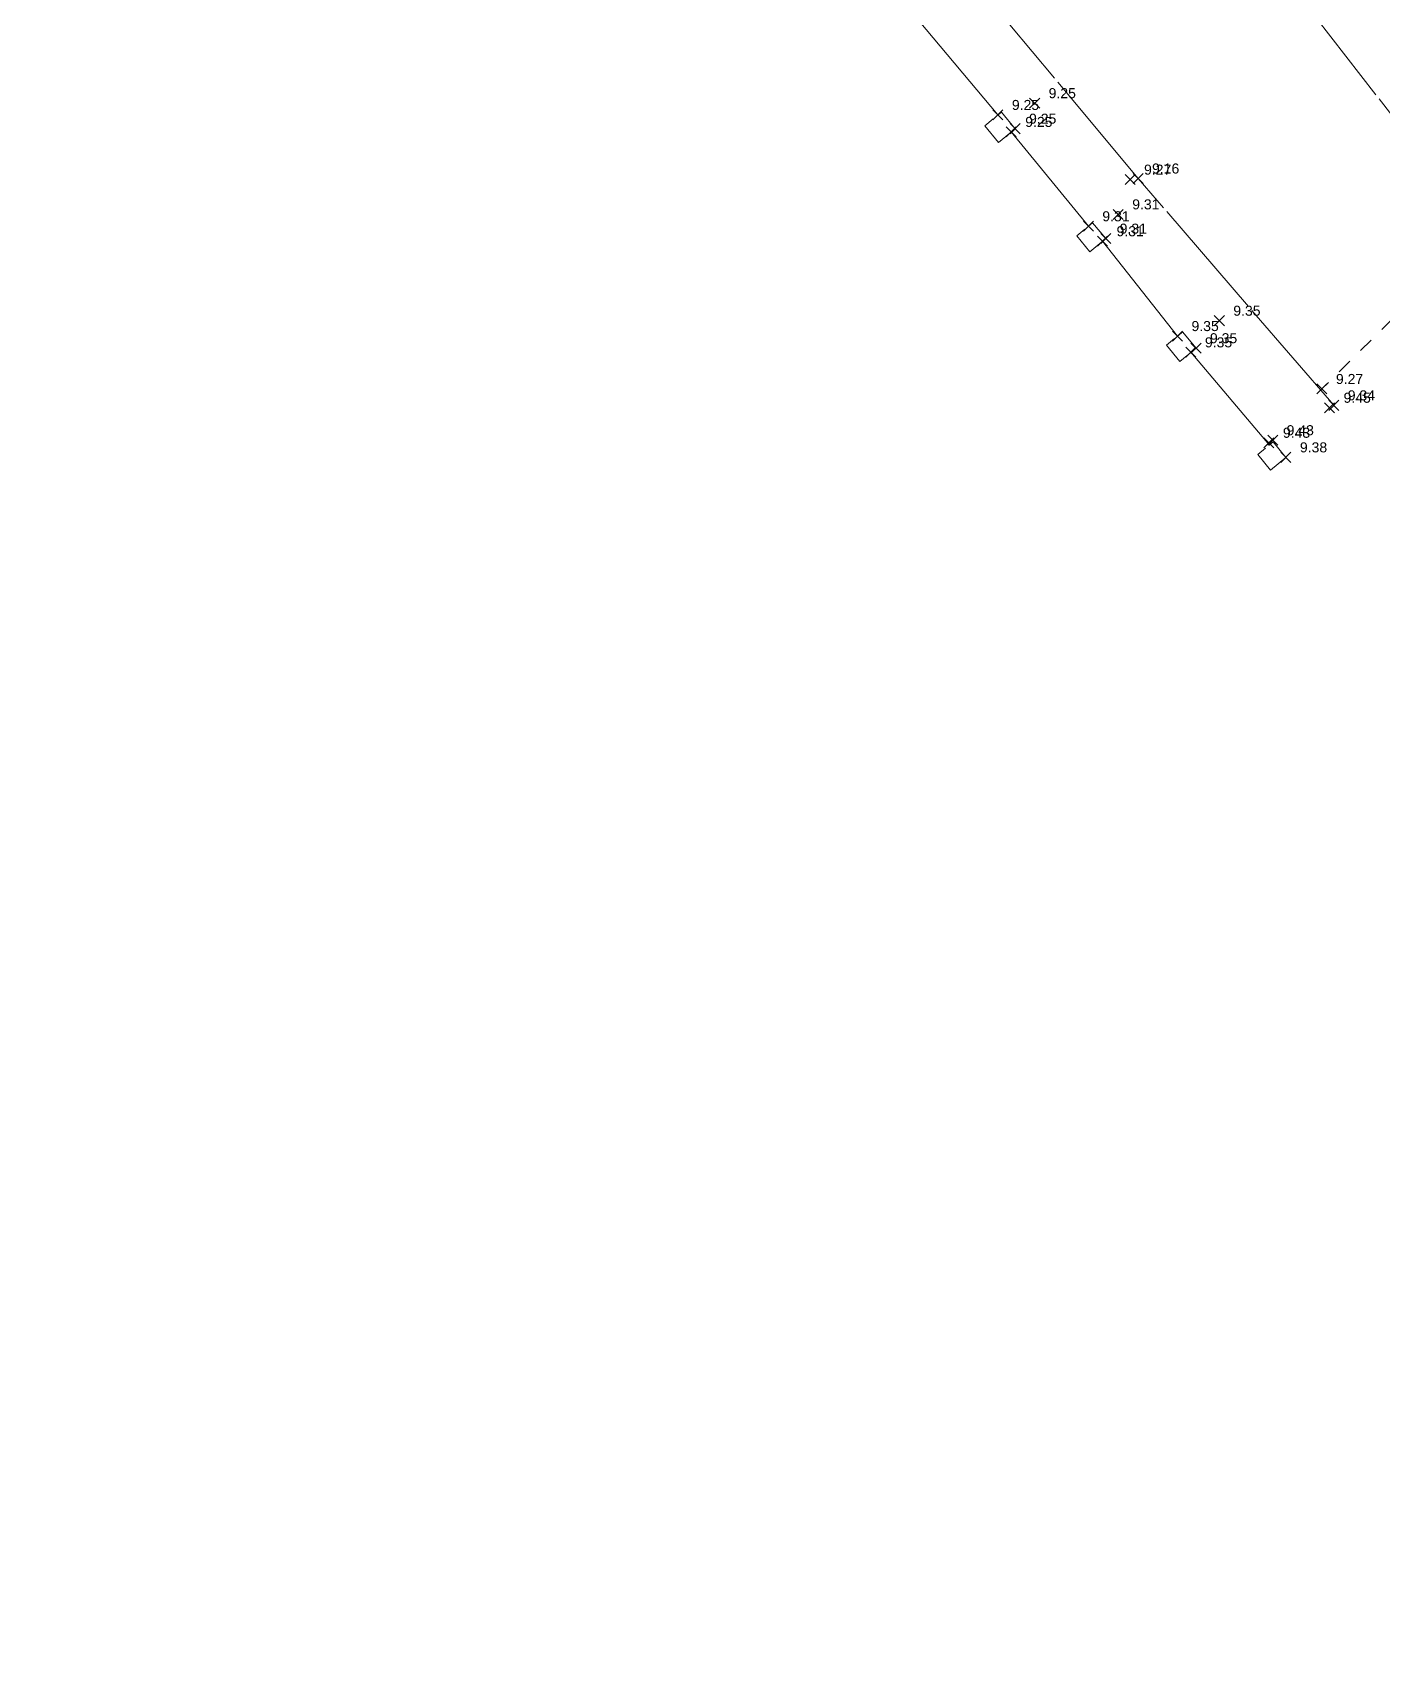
# Model space of a CAD drawing. Header units: metres. Extents: x 1232176 to 1232774, y 7198915 to 7199601.
# Drawn here: x 1232602.83 to 1232629.72, y 7199453.45 to 7199486.19 of the extents above; entities that cross this region are included whole.
import ezdxf

# ---------------------------------------------------------------- set-up
doc = ezdxf.new("R2010")
doc.units = ezdxf.units.M
doc.header["$PDMODE"] = 3
doc.header["$PDSIZE"] = 0.1
for name, pattern in [('LL_0822', [2.5, 2.5, 0]), ('LL_0829', [0.6, 0.3, -0.3]), ('SL_1146', [2.5, 2.5, 0]), ('Socle_Continu', [2.5, 2.5, 0]), ('YL_2901', [2.5, 2.5, 0])]:
    doc.linetypes.add(name, pattern=pattern)
doc.layers.add('BATIM_SCS', color=7, linetype='Socle_Continu', lineweight=13, true_color=0xdf7fff)
doc.layers.add('SIGTS_PSS', color=7, linetype='Socle_Continu', lineweight=13, true_color=0x9966cc)
for name, color, linetype, lineweight in [('CLOTU_SCS', 212, 'Socle_Continu', 13), ('SIGTA_SCI', 7, 'Socle_Continu', 13), ('SIGTO_SCI', 255, 'Socle_Continu', 13), ('VOIRI_SCS', 7, 'Socle_Continu', 13)]:
    doc.layers.add(name, color=color, linetype=linetype, lineweight=lineweight)
doc.styles.get("Standard").update_dxf_attribs({"font": 'arial.ttf'})

# ---------------------------------------------------------------- blocks, each defined once
blk = doc.blocks.new('YP_1521')
at = {"layer": 'SIGTO_SCI', "color": 7, "linetype": 'Socle_Continu'}
blk.add_point((0, 0), dxfattribs=at)
at = {"layer": 'SIGTA_SCI', "linetype": 'Socle_Continu'}
blk.add_attdef('ALT', (0.278, 0.099), '', height=0.2, dxfattribs=at)
at = {"layer": 'SIGTA_SCI', "linetype": 'Socle_Continu', "flags": 9}
blk.add_attdef('CALQUE_ALT', (1.69, -1.18), '', height=0.2, dxfattribs=at)
at = {"layer": 'SIGTO_SCI', "linetype": 'Socle_Continu', "flags": 9}
for tag, p in [('ID', (1.69, 0.105)), ('NATURE', (1.69, -0.216)), ('FAMILLE', (1.69, -0.538)), ('CALQUE', (1.69, -0.859)), ('PCRS', (1.69, -1.823))]:
    blk.add_attdef(tag, p, '', height=0.2, dxfattribs=at)
blk = doc.blocks.new('RP_1126')
at = {"layer": 'BATIM_SCS', "linetype": 'Socle_Continu', "flags": 128}
blk.add_lwpolyline([(0, 0), (0, 1), (1, 1), (1, 0)], close=True, dxfattribs=at)
at = {"layer": 'BATIM_SCS', "linetype": 'Socle_Continu', "flags": 9}
for tag, p in [('NATURE', (1.409, 0.67)), ('ID', (1.409, 0.991)), ('CALQUE', (1.409, 0.028)), ('FAMILLE', (1.409, 0.349)), ('PCRS', (1.409, -0.294))]:
    blk.add_attdef(tag, p, '', height=0.2, dxfattribs=at)

msp = doc.modelspace()

# ---------------------------------------------------------------- linework, layer by layer
at = {"layer": 'CLOTU_SCS', "linetype": 'SL_1146'}
for points in [[(1232620.496, 7199486.427, 9.19), (1232622.064, 7199484.556, 9.25)], [(1232622.33, 7199484.217, 9.25), (1232623.867, 7199482.336, 9.31)], [(1232625.645, 7199480.147, 9.35), (1232624.151, 7199482.038, 9.31)], [(1232625.912, 7199479.823, 9.35), (1232627.475, 7199477.974, 9.35)]]:
    msp.add_polyline3d(points, dxfattribs=at)
at = {"layer": 'SIGTS_PSS', "linetype": 'YL_2901'}
msp.add_polyline3d([(1232588.035, 7199526.334, 7.98), (1232604.168, 7199517.749, 8.37), (1232654.031, 7199453.452, 9.16)], dxfattribs=at)
at = {"layer": 'VOIRI_SCS', "linetype": 'LL_0822'}
msp.add_polyline3d([(1232628.76, 7199478.766, 9.34), (1232624.858, 7199483.289, 9.16), (1232620.677, 7199488.303, 9.03)], dxfattribs=at)
at = {"layer": 'VOIRI_SCS', "linetype": 'LL_0829'}
msp.add_polyline3d([(1232632.29, 7199478, 9.33), (1232630.358, 7199480.913, 9.28), (1232628.524, 7199479.093, 9.27)], dxfattribs=at)

# ---------------------------------------------------------------- block references
at = {"layer": 'BATIM_SCS', "linetype": 'Socle_Continu', "rotation": 129.4913792512718}
for p, xscale, yscale in [((1232622.407, 7199484.281, 9.25), 0.43, 0.43), ((1232624.213, 7199482.089, 9.31), 0.41, 0.41), ((1232626.013, 7199479.905, 9.35), 0.42, 0.42), ((1232627.806, 7199477.729, 9.38), 0.4, 0.4)]:
    msp.add_blockref('RP_1126', p, dxfattribs=dict(at, xscale=xscale, yscale=yscale))
at = {"layer": 'SIGTO_SCI', "linetype": 'Socle_Continu'}
ref = msp.add_blockref('YP_1521', (1232622.797, 7199484.791, 9.25), dxfattribs=at)
ref.add_attrib('ALT', '9.25', (1232623.075, 7199484.889, 9.25), dxfattribs={"layer": 'SIGTA_SCI', "linetype": 'Socle_Continu', "height": 0.2})
ref = msp.add_blockref('YP_1521', (1232622.064, 7199484.556, 9.25), dxfattribs=at)
ref.add_attrib('ALT', '9.25', (1232622.342, 7199484.654, 9.25), dxfattribs={"layer": 'SIGTA_SCI', "linetype": 'Socle_Continu', "height": 0.2})
ref = msp.add_blockref('YP_1521', (1232622.33, 7199484.217, 9.25), dxfattribs=at)
ref.add_attrib('ALT', '9.25', (1232622.608, 7199484.316, 9.25), dxfattribs={"layer": 'SIGTA_SCI', "linetype": 'Socle_Continu', "height": 0.2})
ref = msp.add_blockref('YP_1521', (1232622.407, 7199484.281, 9.25), dxfattribs=at)
ref.add_attrib('ALT', '9.25', (1232622.685, 7199484.38, 9.25), dxfattribs={"layer": 'SIGTA_SCI', "linetype": 'Socle_Continu', "height": 0.2})
ref = msp.add_blockref('YP_1521', (1232624.699, 7199483.267, 9.27), dxfattribs=at)
ref.add_attrib('ALT', '9.27', (1232624.977, 7199483.365, 9.27), dxfattribs={"layer": 'SIGTA_SCI', "linetype": 'Socle_Continu', "height": 0.2})
ref = msp.add_blockref('YP_1521', (1232624.858, 7199483.289, 9.16), dxfattribs=at)
ref.add_attrib('ALT', '9.16', (1232625.136, 7199483.387, 9.16), dxfattribs={"layer": 'SIGTA_SCI', "linetype": 'Socle_Continu', "height": 0.2})
ref = msp.add_blockref('YP_1521', (1232624.463, 7199482.573, 9.31), dxfattribs=at)
ref.add_attrib('ALT', '9.31', (1232624.741, 7199482.672, 9.31), dxfattribs={"layer": 'SIGTA_SCI', "linetype": 'Socle_Continu', "height": 0.2})
ref = msp.add_blockref('YP_1521', (1232623.867, 7199482.336, 9.31), dxfattribs=at)
ref.add_attrib('ALT', '9.31', (1232624.145, 7199482.435, 9.31), dxfattribs={"layer": 'SIGTA_SCI', "linetype": 'Socle_Continu', "height": 0.2})
ref = msp.add_blockref('YP_1521', (1232624.151, 7199482.038, 9.31), dxfattribs=at)
ref.add_attrib('ALT', '9.31', (1232624.429, 7199482.137, 9.31), dxfattribs={"layer": 'SIGTA_SCI', "linetype": 'Socle_Continu', "height": 0.2})
ref = msp.add_blockref('YP_1521', (1232624.213, 7199482.089, 9.31), dxfattribs=at)
ref.add_attrib('ALT', '9.31', (1232624.491, 7199482.188, 9.31), dxfattribs={"layer": 'SIGTA_SCI', "linetype": 'Socle_Continu', "height": 0.2})
ref = msp.add_blockref('YP_1521', (1232626.478, 7199480.454, 9.35), dxfattribs=at)
ref.add_attrib('ALT', '9.35', (1232626.756, 7199480.552, 9.35), dxfattribs={"layer": 'SIGTA_SCI', "linetype": 'Socle_Continu', "height": 0.2})
ref = msp.add_blockref('YP_1521', (1232625.645, 7199480.147, 9.35), dxfattribs=at)
ref.add_attrib('ALT', '9.35', (1232625.923, 7199480.246, 9.35), dxfattribs={"layer": 'SIGTA_SCI', "linetype": 'Socle_Continu', "height": 0.2})
ref = msp.add_blockref('YP_1521', (1232625.912, 7199479.823, 9.35), dxfattribs=at)
ref.add_attrib('ALT', '9.35', (1232626.19, 7199479.921, 9.35), dxfattribs={"layer": 'SIGTA_SCI', "linetype": 'Socle_Continu', "height": 0.2})
ref = msp.add_blockref('YP_1521', (1232626.013, 7199479.905, 9.35), dxfattribs=at)
ref.add_attrib('ALT', '9.35', (1232626.291, 7199480.004, 9.35), dxfattribs={"layer": 'SIGTA_SCI', "linetype": 'Socle_Continu', "height": 0.2})
ref = msp.add_blockref('YP_1521', (1232628.524, 7199479.093, 9.27), dxfattribs=at)
ref.add_attrib('ALT', '9.27', (1232628.802, 7199479.191, 9.27), dxfattribs={"layer": 'SIGTA_SCI', "linetype": 'Socle_Continu', "height": 0.2})
ref = msp.add_blockref('YP_1521', (1232628.76, 7199478.766, 9.34), dxfattribs=at)
ref.add_attrib('ALT', '9.34', (1232629.038, 7199478.865, 9.34), dxfattribs={"layer": 'SIGTA_SCI', "linetype": 'Socle_Continu', "height": 0.2})
ref = msp.add_blockref('YP_1521', (1232628.676, 7199478.718, 9.45), dxfattribs=at)
ref.add_attrib('ALT', '9.45', (1232628.954, 7199478.817, 9.45), dxfattribs={"layer": 'SIGTA_SCI', "linetype": 'Socle_Continu', "height": 0.2})
ref = msp.add_blockref('YP_1521', (1232627.467, 7199478.02, 9.43), dxfattribs=at)
ref.add_attrib('ALT', '9.43', (1232627.745, 7199478.119, 9.43), dxfattribs={"layer": 'SIGTA_SCI', "linetype": 'Socle_Continu', "height": 0.2})
ref = msp.add_blockref('YP_1521', (1232627.542, 7199478.071, 9.43), dxfattribs=at)
ref.add_attrib('ALT', '9.43', (1232627.819, 7199478.17, 9.43), dxfattribs={"layer": 'SIGTA_SCI', "linetype": 'Socle_Continu', "height": 0.2})
ref = msp.add_blockref('YP_1521', (1232627.806, 7199477.729, 9.38), dxfattribs=at)
ref.add_attrib('ALT', '9.38', (1232628.084, 7199477.828, 9.38), dxfattribs={"layer": 'SIGTA_SCI', "linetype": 'Socle_Continu', "height": 0.2})

doc.saveas('drawing.dxf')
